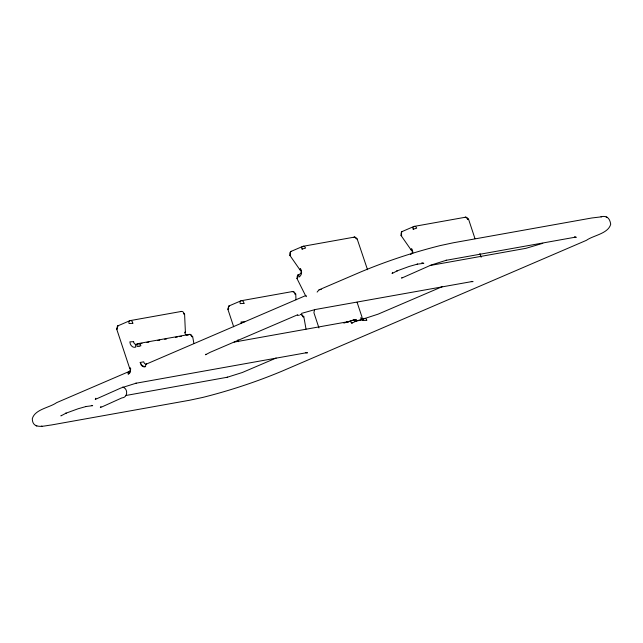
<?xml version="1.0" encoding="UTF-8"?>
<svg xmlns="http://www.w3.org/2000/svg" width="643" height="643" viewBox="0 0 643 643"><rect width="100%" height="100%" fill="white"/><g stroke="black" fill="none" stroke-linecap="round" stroke-linejoin="round"><path stroke-width="0.96" d="M183.568 313.76L184.581 313.905L184.051 314.13A2.676 2.098 79.8 0 0 181.101 311.534M184.581 313.905L185.401 332.254L184.871 332.479A2.676 2.098 79.8 0 0 187.82 335.083A2.676 1.632 66.7 0 1 188.27 335.091M294.719 293.859L295.74 294.004L295.201 294.229A2.676 2.098 79.8 0 0 292.252 291.625M95.879 398.218L95.252 399.432L121.029 387.962L136.228 383.164L135.826 383.268L306.341 352.742L305.706 352.702L307.491 352.814L306.807 352.774M100.943 406.424L100.324 407.638L121.8 397.937C128.23 397.736 128.086 387.93 122.564 387.207M392.664 272.359L392.045 273.58L397.278 270.783L396.884 270.944L409.253 266.427L417.5 264.104L417.098 264.209L423.801 263.317L421.888 262.674M317.12 292.099L318.976 289.872L360.836 271.909C386.588 261.162 413.16 252.369 440.23 245.578L453.331 242.773L591.737 217.993L601.631 216.804M305.771 295.547L306.478 296.672M61.31 415.338L60.916 415.908L66.149 413.111L65.747 413.272L78.124 408.755L86.371 406.432L85.969 406.537L92.672 405.653L91.33 405.387M205.889 354.221L205.495 354.783L210.124 352.324L297.492 314.845M314.459 310.119L313.913 312.699L318.952 327.946M401.947 277.591L401.553 278.162L431.196 265.02L446.395 260.23L445.985 260.335L575.115 237.211L574.472 237.171L576.257 237.291L574.922 237.026M116.656 328.975L117.556 328.469A2.676 1.632 66.7 0 1 118.352 325.647A2.676 2.098 79.8 0 0 117.243 329.015L116.656 328.975L129.605 368.126L130.191 368.158A2.676 2.098 79.8 0 1 129.074 371.525A2.676 1.632 66.7 0 0 128.278 374.339L128.946 373.149L129.227 373.736L129.613 372.361L129.999 372.827L130.087 371.357L130.545 371.678L130.312 369.01L130.802 368.978L130.055 367.82L129.605 368.126M227.815 309.074L228.715 308.568A2.676 1.632 66.7 0 1 229.511 305.746A2.676 2.098 79.8 0 0 228.402 309.114L227.815 309.074L233.674 326.781M357.211 239.075L367.523 269.706M466.071 217.511A2.676 1.632 66.7 0 0 465.138 217.318A2.676 2.098 79.8 0 1 467.919 219.006L468.506 219.046L467.606 219.552M442.4 286.585L378.148 314.138L364.911 318.454L361.479 318.679L363.086 318.695L361.792 319.057L363.649 319.434L354.976 321.404L356.761 320.359L354.671 321.018L354.381 320.736L356.439 319.949L353.803 320.351L355.86 319.475L355.121 319.491L349.342 321.468L234.156 342.092M117.958 325.816L129.468 320.865M290.845 251.501L302.355 246.558M229.117 305.907L240.627 300.964M402.004 231.601L413.513 226.649M128.68 371.686L56.64 402.647C49.583 407.726 34.794 409.237 32.279 418.802C32.544 429.813 44.158 425.73 51.263 425.007L189.669 400.227L202.77 397.422C229.84 390.631 256.412 381.838 282.164 371.091L586.36 240.353C593.417 235.274 608.206 233.763 610.721 224.198C609.789 218.636 607.362 215.276 600.988 216.763M146.242 364.139L305.891 295.499M276.152 358.038L242.298 372.514L227.1 377.312L227.509 377.208L126.076 395.461M542.772 243.311L525.926 248.327L430.263 265.455M346.312 322.36L355.121 319.491M301.294 313.454L315.102 309.556L471.906 281.57L471.271 281.538L473.055 281.65L471.713 281.385M346.32 322.344L348.811 321.596M343.828 323.091L349.704 321.331M361.109 318.406L360.94 317.915L361.109 318.406L364.911 318.454A2.676 1.238 75.1 0 1 366.848 320.335L364.38 320.431L362.194 320.045L363.737 319.643L362.033 319.515L356.969 320.696L351.592 323.284L352.348 322.754L350.909 322.135A2.676 2.098 79.8 0 0 349.342 321.468M319.145 289.8L321.267 289.406M193.848 343.249L192.651 336.546L192.144 336.635A2.676 2.098 79.8 0 0 189.195 334.489A2.676 1.632 66.7 0 1 190.127 334.681M306.036 329.095L303.801 316.645L303.303 316.734M303.279 246.261L354.518 237.09M414.438 226.36L465.669 217.189M130.352 320.576L181.583 311.405M241.511 300.675L292.742 291.504M138.47 343.539L189.701 334.36M136.099 344.383L142.007 343.322M146.934 342.446L148.903 342.092M157.776 340.501L159.745 340.147M164.672 339.271L166.641 338.917M175.507 337.326L177.476 336.972M179.445 336.619L181.422 336.265M192.096 336.643L192.635 336.546M303.793 316.645L303.255 316.742A2.676 2.098 79.8 0 0 300.353 314.588A2.676 1.632 66.7 0 1 301.278 314.781M244.79 321.749L241.037 321.966A5.353 4.196 79.8 0 0 241.221 323.236M606.164 217.101L606.855 217.141M122.781 387.223L123.464 387.263M36.145 425.859L36.836 425.899M41.369 426.196L42.012 426.237M357.323 238.874L356.769 238.907A2.676 2.098 79.8 0 0 353.98 237.219A2.676 1.632 66.7 0 1 356.182 238.81M184.879 332.142L185.401 332.254M401.079 235.539L411.086 249.934M289.921 255.44L299.927 269.835M296.945 278.459L305.658 295.884M468.506 219.046L474.976 238.617M479.911 253.527L481.141 257.256M357.082 302.242L362.122 317.481M237.99 339.834L238.601 341.698M295.74 294.004L295.997 299.799M290.162 255.536A2.676 0.836 -34.8 0 1 290.443 254.162A2.676 1.632 66.7 0 1 291.239 251.341A2.676 2.098 79.8 0 0 290.226 254.974M297.524 278.483A2.676 0.587 -26.6 0 1 297.653 277.503A2.676 1.632 66.7 0 1 298.456 274.682A2.676 2.098 79.8 0 0 297.291 277.864M410.596 254.347A2.676 1.632 66.7 0 1 410.99 254.186A2.676 2.098 79.8 0 0 411.697 250.006A2.676 0.836 -34.8 0 1 411.608 248.648A5.353 4.196 79.8 0 1 412.669 253.479M466.537 217.848A2.676 1.632 66.7 0 1 467.332 218.909M299.429 315.191A2.676 1.632 66.7 0 0 298.971 315.183A2.676 2.098 79.8 0 1 297.484 315.11M301.752 315.118A2.676 1.632 66.7 0 1 302.186 315.6M302.548 316.179A2.676 1.632 66.7 0 1 302.821 316.822M292.702 291.641A2.676 1.632 66.7 0 1 293.65 292.163M190.593 335.027A2.676 1.632 66.7 0 1 191.027 335.501M191.397 336.08A2.676 1.632 66.7 0 1 191.662 336.723M143.871 366.285L143.767 366.976L144.796 366.349L144.82 367.049L145.68 366.132A2.676 1.632 66.7 0 1 146.636 363.97A2.676 2.098 79.8 0 1 143.735 361.824L140.037 362.483L140.946 363.496L140.399 363.769L141.46 364.501L140.994 364.919L142.151 365.337L141.79 365.875L142.971 365.939L142.73 366.574L143.871 366.285M302.507 248.986L301.945 249.211A2.676 1.632 66.7 0 1 302.749 246.39A2.676 2.098 79.8 0 1 305.529 248.077L302.507 248.986M413.666 229.085L413.103 229.31A2.676 1.632 66.7 0 1 413.907 226.489A2.676 2.098 79.8 0 1 416.688 228.177L413.666 229.085M139.097 346.135L137.16 346.481A2.676 1.632 66.7 0 1 137.964 343.667A2.676 2.098 79.8 0 1 140.865 345.821L139.097 346.135M243.97 303.408L240.225 303.617A2.676 1.632 66.7 0 1 241.021 300.803A2.676 2.098 79.8 0 1 243.97 303.408M132.812 323.308L129.066 323.525A2.676 1.632 66.7 0 1 129.862 320.704A2.676 2.098 79.8 0 1 132.812 323.308M133.631 341.658L129.878 341.867A5.353 4.196 79.8 0 0 135.786 347.075A2.676 1.632 66.7 0 1 136.581 344.254A2.676 2.098 79.8 0 1 133.631 341.658M299.035 276.908A5.353 4.196 79.8 0 0 300.45 268.557A2.676 0.836 -34.8 0 0 300.538 269.915A2.676 2.098 79.8 0 1 299.831 274.087A2.676 1.632 66.7 0 0 299.035 276.908M401.602 234.253A2.676 0.836 -34.8 0 0 401.69 235.611A2.676 2.098 79.8 0 1 402.397 231.44A2.676 1.632 66.7 0 0 401.602 234.253"/></g></svg>
